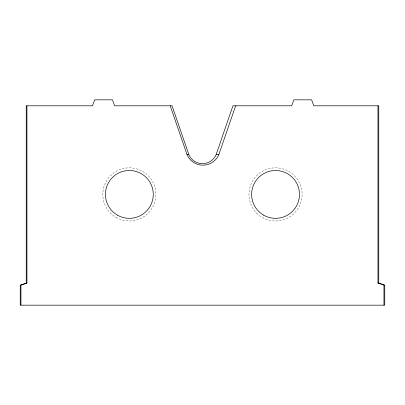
<?xml version="1.0" encoding="UTF-8"?>
<svg xmlns="http://www.w3.org/2000/svg" width="405" height="405" viewBox="0 0 405 405"><rect width="100%" height="100%" fill="white"/><g stroke="black" fill="none" stroke-linecap="round" stroke-linejoin="round"><path stroke-width="0.3" stroke-dasharray="2.02 1.52" d="M256.76 213.212A26.583 26.583 0 0 0 301.229 201.295A26.583 26.583 0 0 0 268.677 168.738A26.583 26.583 0 0 0 256.76 213.212M116.063 217.434A26.583 26.583 0 0 0 155.935 194.415A26.583 26.583 0 0 0 116.063 171.396A26.583 26.583 0 0 0 116.063 217.434"/><path stroke-width="0.61" d="M170.232 105.806L187.004 154.543L188.831 154.543A14.808 14.808 0 0 0 216.169 154.543L232.941 105.806L291.666 105.806L293.883 99.827L311.602 99.827L313.819 105.806L378.771 105.806L378.771 283.019L384.75 285.236L384.75 305.173L20.25 305.173L20.25 285.236L26.938 283.019L26.938 105.806M187.004 154.543A17.258 17.258 0 0 0 218.867 154.543L235.639 105.806M20.25 285.236L26.938 283.019M216.169 154.543L218.867 154.543M377.971 105.806L377.971 283.019L378.771 283.019M377.971 283.019L384.75 285.236M188.831 154.543L172.059 105.806L114.615 105.806L112.403 99.827L94.679 99.827L92.467 105.806L26.229 105.806L26.229 283.019M383.955 285.236L383.955 305.173M20.954 285.236L20.954 305.173M263.594 215.131A23.925 23.925 0 0 0 299.477 194.415A23.925 23.925 0 0 0 263.594 173.694A23.925 23.925 0 0 0 263.594 215.131M117.394 215.131A23.925 23.925 0 0 0 153.277 194.415A23.925 23.925 0 0 0 117.394 173.694A23.925 23.925 0 0 0 117.394 215.131"/></g></svg>
